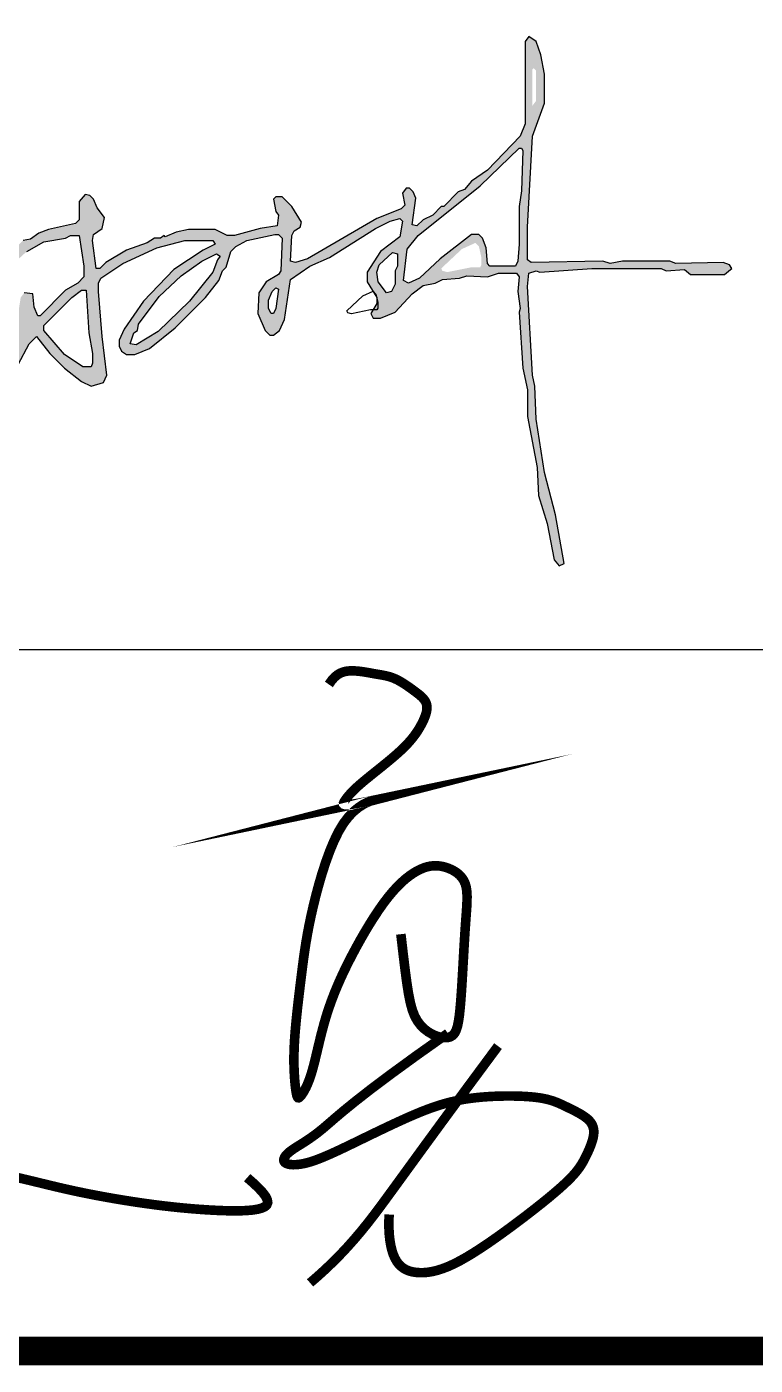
# Model space of a CAD drawing. Extents: x 185245 to 2166646, y -19957 to 815000.
# Drawn here: x 2020154 to 2021167, y 686554 to 688417 of the extents above; entities that cross this region are included whole.
import ezdxf

# ---------------------------------------------------------------- set-up
doc = ezdxf.new("R2010")
doc.units = 0
doc.header["$LTSCALE"] = 1000
doc.header["$MEASUREMENT"] = 0
doc.layers.add('0-签名', color=2, linetype='Continuous')
doc.layers.add('图框', color=4, linetype='Continuous')

msp = doc.modelspace()

# ---------------------------------------------------------------- hatches: boundary and pattern name
at = {"linetype": 'Continuous'}
h = msp.add_hatch(color=4, dxfattribs=at)
h.dxf.hatch_style = 1
h.paths.add_polyline_path([(2019927.428696472, 688205.5436002824), (2019929.118696472, 688207.2336002823), (2019925.738696473, 688225.8236002827), (2019915.598696472, 688235.9636002823), (2019898.698696472, 688244.4136002825), (2019856.448696472, 688251.1736002823), (2019846.308696472, 688256.2436002821), (2019844.618696472, 688254.5536002826), (2019824.338696472, 688259.6236002825), (2019809.128696471, 688257.9336002821), (2019802.368696472, 688251.1736002823), (2019802.368696472, 688241.0336002826), (2019817.578696473, 688244.4136002825), (2019820.958696472, 688241.0336002826), (2019834.478696472, 688237.6536002827), (2019863.208696472, 688237.6536002827), (2019871.658696473, 688232.5836002824), (2019880.108696472, 688232.5836002824), (2019890.248696472, 688227.5136002826), (2019900.388696472, 688227.5136002826), (2019913.908696473, 688217.3736002825), (2019915.598696472, 688195.4036002827), (2019912.218696472, 688193.7136002823), (2019908.838696472, 688180.1936002823), (2019900.388696472, 688166.6736002823), (2019905.458696472, 688161.6036002825), (2019920.668696472, 688180.1936002823), (2019927.428696472, 688193.7136002823)], flags=17)
h.paths.add_polyline_path([(2020125.158696473, 688039.9236002823), (2020126.848696472, 688041.6136002827), (2020115.018696472, 688060.2036002825), (2020098.118696472, 688073.7236002826), (2020091.358696472, 688075.4136002825), (2020086.288696472, 688070.3436002822), (2020086.288696472, 688065.2736002824), (2020101.498696472, 688048.3736002825), (2020093.048696471, 688044.9936002821), (2020081.218696472, 688044.9936002821), (2020055.868696472, 688036.5436002824), (2020045.728696472, 688110.9036002827), (2020038.968696472, 688122.7336002823), (2020033.898696472, 688122.7336002823), (2020030.518696472, 688119.3536002825), (2020030.518696472, 688090.6236002825), (2020035.588696472, 688077.1036002825), (2020035.588696472, 688060.2036002825), (2020038.968696472, 688048.3736002825), (2020038.968696472, 688033.1636002825), (2020030.518696472, 688028.0936002822), (2020020.378696471, 688028.0936002822), (2020010.238696473, 688023.0236002824), (2019929.118696472, 688002.7436002821), (2019913.908696473, 687995.9836002823), (2019888.558696472, 687990.9136002825), (2019815.888696472, 687967.2536002824), (2019822.648696472, 687974.0136002826), (2019822.648696472, 687977.393600282), (2019869.968696472, 688019.643600282), (2019946.018696472, 688100.7636002826), (2020000.098696472, 688161.6036002825), (2020059.248696472, 688237.6536002827), (2020079.528696472, 688271.4536002825), (2020104.878696471, 688327.2236002826), (2020109.948696472, 688361.0236002824), (2020104.878696471, 688381.3036002826), (2020089.668696472, 688398.2036002825), (2020074.458696472, 688406.6536002827), (2020040.658696473, 688415.1036002825), (2020015.308696472, 688416.7936002824), (2019984.888696472, 688408.3436002822), (2019937.568696473, 688381.3036002826), (2019898.698696472, 688349.1936002823), (2019886.868696472, 688342.4336002821), (2019880.108696472, 688335.6736002823), (2019881.798696471, 688330.6036002825), (2019890.248696472, 688332.2936002824), (2019920.668696472, 688350.8836002822), (2019939.258696472, 688367.7836002826), (2019986.578696473, 688394.8236002827), (2020010.238696473, 688403.2736002824), (2020032.208696472, 688403.2736002824), (2020040.658696473, 688399.893600282), (2020044.038696472, 688401.5836002824), (2020047.418696472, 688398.2036002825), (2020074.458696472, 688389.7536002824), (2020081.218696472, 688381.3036002826), (2020091.358696472, 688376.2336002823), (2020094.738696473, 688367.7836002826), (2020093.048696471, 688339.0536002826), (2020077.838696472, 688313.7036002825), (2020077.838696472, 688308.6336002822), (2020057.558696472, 688269.7636002826), (2020059.248696472, 688266.3836002822), (2020044.038696472, 688242.7236002826), (2020042.348696472, 688235.9636002823), (2020032.208696472, 688227.5136002826), (2020030.518696472, 688220.7536002824), (2019969.678696472, 688144.7036002825), (2019885.178696472, 688053.4436002823), (2019866.588696472, 688036.5436002824), (2019861.518696472, 688028.0936002822), (2019802.368696472, 687974.0136002826), (2019804.058696472, 687995.9836002823), (2019800.678696472, 688017.9536002825), (2019793.918696472, 688029.7836002826), (2019777.018696472, 688043.3036002826), (2019746.598696472, 688043.3036002826), (2019714.488696473, 688036.5436002824), (2019685.758696472, 688023.0236002824), (2019672.238696473, 688019.643600282), (2019663.788696472, 688012.8836002822), (2019640.128696471, 688002.7436002821), (2019616.468696472, 687987.5336002826), (2019616.468696472, 687977.393600282), (2019624.918696472, 687972.3236002827), (2019643.508696472, 687987.5336002826), (2019695.898696472, 688012.8836002822), (2019711.108696472, 688016.2636002826), (2019717.868696472, 688021.3336002824), (2019763.498696472, 688029.7836002826), (2019777.018696472, 688024.7136002823), (2019783.778696472, 688017.9536002825), (2019787.158696473, 688009.5036002824), (2019787.158696473, 687980.7736002824), (2019780.398696472, 687957.1136002827), (2019766.878696471, 687941.9036002827), (2019770.258696472, 687925.0036002824), (2019751.668696472, 687899.6536002827), (2019738.148696472, 687891.2036002825), (2019729.698696472, 687891.2036002825), (2019702.658696473, 687901.3436002822), (2019697.588696472, 687901.3436002822), (2019694.208696472, 687894.5836002824), (2019700.968696472, 687887.8236002827), (2019719.558696472, 687881.0636002824), (2019738.148696472, 687879.3736002825), (2019753.358696472, 687886.1336002822), (2019768.568696473, 687899.6536002827), (2019790.538696472, 687933.4536002825), (2019798.988696473, 687941.9036002827), (2019826.028696472, 687955.4236002823), (2019837.858696472, 687957.1136002827), (2019844.618696472, 687962.1836002821), (2019863.208696472, 687965.5636002824), (2019918.978696472, 687984.1536002827), (2019966.298696471, 687994.2936002824), (2019971.368696472, 687997.6736002823), (2019984.888696472, 687999.3636002827), (2020000.098696472, 688006.1236002825), (2020015.308696472, 688007.8136002824), (2020037.278696472, 688014.5736002827), (2020040.658696473, 688012.8836002822), (2020040.658696473, 687867.5436002824), (2020037.278696472, 687848.9536002825), (2020020.378696471, 687837.1236002825), (2020020.378696471, 687826.9836002823), (2020023.758696472, 687820.2236002826), (2020037.278696472, 687810.0836002824), (2020047.418696472, 687818.5336002826), (2020054.178696472, 687840.5036002824), (2020057.558696472, 687884.4436002823), (2020057.558696472, 688014.5736002827), (2020062.628696471, 688021.3336002824), (2020096.428696472, 688029.7836002826), (2020116.708696472, 688031.4736002826)])
h.paths.add_polyline_path([(2020245.148696472, 687962.1836002821), (2020245.148696472, 687948.6636002825), (2020243.458696472, 687943.5936002822), (2020231.628696471, 687943.5936002822), (2020206.278696472, 687960.4936002821), (2020177.548696471, 687994.2936002824), (2020177.548696471, 688001.0536002826), (2020216.418696472, 688039.9236002823), (2020229.938696472, 688050.0636002824), (2020236.698696472, 688050.0636002824), (2020240.078696473, 687990.9136002825)], flags=16)
h.paths.add_polyline_path([(2020422.598696472, 688097.3836002822), (2020419.218696472, 688092.3136002824), (2020412.458696472, 688075.4136002825), (2020380.348696472, 688034.8536002825), (2020336.408696473, 687992.6036002825), (2020305.988696473, 687974.0136002826), (2020297.538696472, 687975.7036002825), (2020302.608696472, 687990.9136002825), (2020307.678696472, 687994.2936002824), (2020309.368696472, 688002.7436002821), (2020338.098696472, 688041.6136002827), (2020368.518696472, 688070.3436002822), (2020397.248696472, 688090.6236002825), (2020417.528696472, 688100.7636002826)], flags=16)
h.paths.add_polyline_path([(2020503.718696472, 688051.7536002824), (2020500.338696472, 688024.7136002823), (2020496.958696472, 688017.9536002825), (2020493.578696473, 688017.9536002825), (2020490.198696472, 688024.7136002823), (2020490.198696472, 688036.5436002824), (2020495.268696472, 688048.3736002825), (2020500.338696472, 688053.4436002823)], flags=16)
h.paths.add_polyline_path([(2020669.338696472, 688100.7636002826), (2020669.338696472, 688083.8636002827), (2020665.958696472, 688077.1036002825), (2020665.958696472, 688058.5136002826), (2020660.888696472, 688048.3736002825), (2020654.128696471, 688046.6836002821), (2020642.298696471, 688061.893600282), (2020640.608696472, 688075.4136002825), (2020643.988696473, 688085.5536002826), (2020662.578696473, 688102.4536002825)], flags=16)
h.paths.add_polyline_path([(2020785.948696472, 688095.6936002823), (2020785.948696472, 688085.5536002826), (2020784.258696472, 688082.1736002823), (2020772.428696472, 688082.1736002823), (2020738.628696471, 688075.4136002825), (2020731.868696472, 688077.1036002825), (2020730.178696472, 688080.4836002823), (2020758.908696473, 688107.5236002824), (2020777.498696472, 688115.9736002826), (2020782.568696473, 688110.9036002827)], flags=16)
h.paths.add_polyline_path([(2020843.408696473, 688244.4136002825), (2020841.718696472, 688188.643600282), (2020838.338696472, 688166.6736002823), (2020838.338696472, 688114.2836002826), (2020836.648696472, 688090.6236002825), (2020833.268696472, 688083.8636002827), (2020797.778696472, 688083.8636002827), (2020794.398696472, 688087.2436002821), (2020792.708696472, 688109.2136002823), (2020787.638696472, 688122.7336002823), (2020782.568696473, 688127.8036002826), (2020772.428696472, 688127.8036002826), (2020728.488696473, 688094.0036002824), (2020699.758696472, 688066.9636002823), (2020684.548696471, 688060.2036002825), (2020677.788696472, 688063.5836002824), (2020682.858696472, 688107.5236002824), (2020698.068696473, 688126.1136002827), (2020784.258696472, 688195.4036002827), (2020838.338696472, 688247.7936002824), (2020841.718696472, 688247.7936002824)], flags=16)
h.paths.add_polyline_path([(2020861.998696472, 688355.9536002825), (2020861.998696472, 688333.9836002823), (2020861.998696472, 688313.7036002825), (2020856.928696472, 688306.9436002823), (2020856.928696472, 688357.643600282), (2020858.618696472, 688359.3336002824)], flags=16)
h.paths.add_polyline_path([(2021132.398696472, 688078.7936002824), (2021134.088696472, 688080.4836002823), (2021130.708696472, 688085.5536002826), (2021122.258696472, 688088.9336002821), (2021056.348696472, 688087.2436002821), (2021047.898696472, 688090.6236002825), (2020981.988696473, 688090.6236002825), (2020965.088696472, 688087.2436002821), (2020954.948696472, 688090.6236002825), (2020855.238696473, 688088.9336002821), (2020850.168696472, 688092.3136002824), (2020850.168696472, 688137.9436002823), (2020856.928696472, 688264.6936002823), (2020873.828696473, 688310.3236002827), (2020873.828696473, 688350.8836002822), (2020868.758696472, 688377.9236002823), (2020861.998696472, 688396.5136002826), (2020851.858696472, 688403.2736002824), (2020846.788696472, 688396.5136002826), (2020846.788696472, 688281.5936002822), (2020840.028696472, 688264.6936002823), (2020794.398696472, 688217.3736002825), (2020772.428696472, 688202.1636002825), (2020762.288696472, 688190.3336002824), (2020753.838696472, 688186.9536002825), (2020733.558696472, 688166.6736002823), (2020730.178696472, 688166.6736002823), (2020718.348696472, 688154.8436002822), (2020704.828696473, 688148.0836002824), (2020696.378696471, 688139.6336002822), (2020689.618696472, 688141.3236002827), (2020694.688696472, 688178.5036002824), (2020691.308696472, 688186.9536002825), (2020686.238696473, 688192.0236002824), (2020681.168696472, 688192.0236002824), (2020676.098696472, 688185.2636002826), (2020679.478696472, 688168.3636002827), (2020674.408696473, 688163.2936002824), (2020640.608696472, 688149.7736002824), (2020544.278696472, 688094.0036002824), (2020527.378696471, 688088.9336002821), (2020520.618696472, 688090.6236002825), (2020522.308696472, 688126.1136002827), (2020525.688696472, 688132.8736002825), (2020534.138696472, 688137.9436002823), (2020535.828696473, 688144.7036002825), (2020522.308696472, 688166.6736002823), (2020508.788696472, 688180.1936002823), (2020500.338696472, 688180.1936002823), (2020496.958696472, 688176.8136002824), (2020500.338696472, 688159.9136002825), (2020503.718696472, 688154.8436002822), (2020502.028696472, 688139.6336002822), (2020478.368696472, 688136.2536002824), (2020442.878696471, 688126.1136002827), (2020432.738696473, 688126.1136002827), (2020415.838696472, 688134.5636002824), (2020378.658696473, 688134.5636002824), (2020361.758696472, 688131.1836002821), (2020346.548696471, 688124.4236002823), (2020344.858696472, 688126.1136002827), (2020339.788696472, 688122.7336002823), (2020331.338696472, 688122.7336002823), (2020321.198696472, 688115.9736002826), (2020292.468696472, 688105.8336002824), (2020263.738696473, 688088.9336002821), (2020255.288696472, 688080.4836002823), (2020250.218696472, 688080.4836002823), (2020245.148696472, 688119.3536002825), (2020246.838696472, 688127.8036002826), (2020258.668696472, 688136.2536002824), (2020262.048696471, 688151.4636002823), (2020251.908696473, 688164.9836002823), (2020246.838696472, 688176.8136002824), (2020241.768696472, 688181.8836002822), (2020235.008696472, 688183.5736002827), (2020226.558696472, 688173.4336002821), (2020226.558696472, 688148.0836002824), (2020221.488696473, 688143.0136002826), (2020184.308696472, 688134.5636002824), (2020170.788696472, 688129.4936002821), (2020158.958696472, 688121.0436002824), (2020148.818696473, 688119.3536002825), (2020138.678696472, 688109.2136002823), (2020130.228696472, 688105.8336002824), (2020120.088696472, 688090.6236002825), (2020125.158696473, 688083.8636002827), (2020133.608696472, 688085.5536002826), (2020153.888696472, 688104.143600282), (2020177.548696471, 688117.6636002825), (2020207.968696472, 688122.7336002823), (2020214.728696472, 688126.1136002827), (2020226.558696472, 688126.1136002827), (2020233.318696473, 688083.8636002827), (2020233.318696473, 688068.6536002827), (2020224.868696472, 688060.2036002825), (2020207.968696472, 688050.0636002824), (2020172.478696472, 688014.5736002827), (2020169.098696472, 688014.5736002827), (2020164.028696472, 688026.4036002827), (2020162.338696472, 688044.9936002821), (2020150.508696472, 688046.6836002821), (2020145.438696472, 688039.9236002823), (2020136.988696473, 687985.8436002822), (2020133.608696472, 687980.7736002824), (2020133.608696472, 687970.6336002822), (2020126.848696472, 687957.1136002827), (2020126.848696472, 687945.2836002826), (2020130.228696472, 687941.9036002827), (2020136.988696473, 687941.9036002827), (2020142.058696472, 687946.9736002826), (2020157.268696472, 687975.7036002825), (2020167.408696473, 687985.8436002822), (2020185.998696472, 687962.1836002821), (2020206.278696472, 687941.9036002827), (2020229.938696472, 687923.3136002824), (2020243.458696472, 687916.5536002826), (2020260.358696472, 687921.6236002825), (2020265.428696472, 687931.7636002826), (2020258.668696472, 687985.8436002822), (2020253.598696472, 688048.3736002825), (2020253.598696472, 688060.2036002825), (2020256.978696472, 688066.9636002823), (2020287.398696472, 688087.2436002821), (2020334.718696472, 688109.2136002823), (2020373.588696472, 688119.3536002825), (2020412.458696472, 688119.3536002825), (2020415.838696472, 688114.2836002826), (2020398.938696472, 688105.8336002824), (2020358.378696471, 688078.7936002824), (2020316.128696471, 688034.8536002825), (2020289.088696472, 687995.9836002823), (2020282.328696473, 687980.7736002824), (2020282.328696473, 687972.3236002827), (2020285.708696472, 687965.5636002824), (2020292.468696472, 687960.4936002821), (2020304.298696471, 687960.4936002821), (2020324.578696473, 687968.9436002823), (2020360.068696473, 687997.6736002823), (2020402.318696473, 688039.9236002823), (2020420.908696473, 688063.5836002824), (2020425.978696472, 688077.1036002825), (2020431.048696471, 688082.1736002823), (2020437.808696472, 688104.143600282), (2020444.568696473, 688110.9036002827), (2020459.778696472, 688119.3536002825), (2020498.648696472, 688127.8036002826), (2020503.718696472, 688127.8036002826), (2020508.788696472, 688122.7336002823), (2020507.098696472, 688077.1036002825), (2020503.718696472, 688072.0336002826), (2020486.818696473, 688061.893600282), (2020476.678696472, 688046.6836002821), (2020474.988696473, 688017.9536002825), (2020485.128696471, 687994.2936002824), (2020491.888696472, 687987.5336002826), (2020496.958696472, 687987.5336002826), (2020505.408696473, 687994.2936002824), (2020512.168696472, 688009.5036002824), (2020520.618696472, 688065.2736002824), (2020547.658696473, 688083.8636002827), (2020574.698696472, 688095.6936002823), (2020638.918696472, 688136.2536002824), (2020659.198696472, 688146.393600282), (2020672.718696472, 688149.7736002824), (2020676.098696472, 688146.393600282), (2020672.718696472, 688124.4236002823), (2020645.678696472, 688104.143600282), (2020627.088696472, 688075.4136002825), (2020627.088696472, 688061.893600282), (2020640.608696472, 688039.9236002823), (2020640.608696472, 688031.4736002826), (2020632.158696473, 688017.9536002825), (2020635.538696472, 688011.1936002823), (2020645.678696472, 688011.1936002823), (2020665.958696472, 688019.643600282), (2020689.618696472, 688044.9936002821), (2020704.828696473, 688056.8236002827), (2020721.728696472, 688060.2036002825), (2020731.868696472, 688065.2736002824), (2020755.528696472, 688066.9636002823), (2020765.668696472, 688070.3436002822), (2020794.398696472, 688068.6536002827), (2020809.608696472, 688073.7236002826), (2020834.958696472, 688073.7236002826), (2020838.338696472, 688068.6536002827), (2020836.648696472, 688048.3736002825), (2020840.028696472, 688024.7136002823), (2020838.338696472, 688019.643600282), (2020843.408696473, 687941.9036002827), (2020850.168696472, 687911.4836002823), (2020850.168696472, 687874.3036002826), (2020863.688696472, 687803.3236002827), (2020865.378696471, 687764.4536002825), (2020877.208696472, 687725.5836002824), (2020887.348696472, 687674.8836002822), (2020894.108696472, 687666.4336002821), (2020900.868696472, 687669.8136002824), (2020889.038696472, 687737.4136002825), (2020873.828696473, 687796.5636002824), (2020861.998696472, 687870.9236002823), (2020860.308696472, 687916.5536002826), (2020856.928696472, 687931.7636002826), (2020850.168696472, 688055.1336002822), (2020851.858696472, 688073.7236002826), (2020861.998696472, 688077.1036002825), (2020867.068696473, 688075.4136002825), (2020939.738696473, 688080.4836002823), (2021036.068696473, 688080.4836002823), (2021042.828696473, 688077.1036002825), (2021068.178696472, 688078.7936002824), (2021076.628696471, 688072.0336002826), (2021123.948696472, 688072.0336002826)])

# ---------------------------------------------------------------- linework, layer by layer
at = {"color": 4, "linetype": 'Continuous', "elevation": 1.991429599002004e-08}
for points in [[(2021132.398696472, 688078.7936002824), (2021134.088696472, 688080.4836002823), (2021130.708696472, 688085.5536002826), (2021122.258696472, 688088.9336002821), (2021056.348696472, 688087.2436002821), (2021047.898696472, 688090.6236002825), (2020981.988696473, 688090.6236002825), (2020965.088696472, 688087.2436002821), (2020954.948696472, 688090.6236002825), (2020855.238696473, 688088.9336002821), (2020850.168696472, 688092.3136002824), (2020850.168696472, 688137.9436002823), (2020856.928696472, 688264.6936002823), (2020873.828696473, 688310.3236002827), (2020873.828696473, 688350.8836002822), (2020868.758696472, 688377.9236002823), (2020861.998696472, 688396.5136002826), (2020851.858696472, 688403.2736002824), (2020846.788696472, 688396.5136002826), (2020846.788696472, 688281.5936002822), (2020840.028696472, 688264.6936002823), (2020794.398696472, 688217.3736002825), (2020772.428696472, 688202.1636002825), (2020762.288696472, 688190.3336002824), (2020753.838696472, 688186.9536002825), (2020733.558696472, 688166.6736002823), (2020730.178696472, 688166.6736002823), (2020718.348696472, 688154.8436002822), (2020704.828696473, 688148.0836002824), (2020696.378696471, 688139.6336002822), (2020689.618696472, 688141.3236002827), (2020694.688696472, 688178.5036002824), (2020691.308696472, 688186.9536002825), (2020686.238696473, 688192.0236002824), (2020681.168696472, 688192.0236002824), (2020676.098696472, 688185.2636002826), (2020679.478696472, 688168.3636002827), (2020674.408696473, 688163.2936002824), (2020640.608696472, 688149.7736002824), (2020544.278696472, 688094.0036002824), (2020527.378696471, 688088.9336002821), (2020520.618696472, 688090.6236002825), (2020522.308696472, 688126.1136002827), (2020525.688696472, 688132.8736002825), (2020534.138696472, 688137.9436002823), (2020535.828696473, 688144.7036002825), (2020522.308696472, 688166.6736002823), (2020508.788696472, 688180.1936002823), (2020500.338696472, 688180.1936002823), (2020496.958696472, 688176.8136002824), (2020500.338696472, 688159.9136002825), (2020503.718696472, 688154.8436002822), (2020502.028696472, 688139.6336002822), (2020478.368696472, 688136.2536002824), (2020442.878696471, 688126.1136002827), (2020432.738696473, 688126.1136002827), (2020415.838696472, 688134.5636002824), (2020378.658696473, 688134.5636002824), (2020361.758696472, 688131.1836002821), (2020346.548696471, 688124.4236002823), (2020344.858696472, 688126.1136002827), (2020339.788696472, 688122.7336002823), (2020331.338696472, 688122.7336002823), (2020321.198696472, 688115.9736002826), (2020292.468696472, 688105.8336002824), (2020263.738696473, 688088.9336002821), (2020255.288696472, 688080.4836002823), (2020250.218696472, 688080.4836002823), (2020245.148696472, 688119.3536002825), (2020246.838696472, 688127.8036002826), (2020258.668696472, 688136.2536002824), (2020262.048696471, 688151.4636002823), (2020251.908696473, 688164.9836002823), (2020246.838696472, 688176.8136002824), (2020241.768696472, 688181.8836002822), (2020235.008696472, 688183.5736002827), (2020226.558696472, 688173.4336002821), (2020226.558696472, 688148.0836002824), (2020221.488696473, 688143.0136002826), (2020184.308696472, 688134.5636002824), (2020170.788696472, 688129.4936002821), (2020158.958696472, 688121.0436002824), (2020148.818696473, 688119.3536002825)], [(2020843.408696473, 688244.4136002825), (2020841.718696472, 688188.643600282), (2020838.338696472, 688166.6736002823), (2020838.338696472, 688114.2836002826), (2020836.648696472, 688090.6236002825), (2020833.268696472, 688083.8636002827), (2020797.778696472, 688083.8636002827), (2020794.398696472, 688087.2436002821), (2020792.708696472, 688109.2136002823), (2020787.638696472, 688122.7336002823), (2020782.568696473, 688127.8036002826), (2020772.428696472, 688127.8036002826), (2020728.488696473, 688094.0036002824), (2020699.758696472, 688066.9636002823), (2020684.548696471, 688060.2036002825), (2020677.788696472, 688063.5836002824), (2020682.858696472, 688107.5236002824), (2020698.068696473, 688126.1136002827), (2020784.258696472, 688195.4036002827), (2020838.338696472, 688247.7936002824), (2020841.718696472, 688247.7936002824), (2020843.408696473, 688244.4136002825)], [(2020142.058696472, 687946.9736002826), (2020157.268696472, 687975.7036002825), (2020167.408696473, 687985.8436002822), (2020185.998696472, 687962.1836002821), (2020206.278696472, 687941.9036002827), (2020229.938696472, 687923.3136002824), (2020243.458696472, 687916.5536002826), (2020260.358696472, 687921.6236002825), (2020265.428696472, 687931.7636002826), (2020258.668696472, 687985.8436002822), (2020253.598696472, 688048.3736002825), (2020253.598696472, 688060.2036002825), (2020256.978696472, 688066.9636002823), (2020287.398696472, 688087.2436002821), (2020334.718696472, 688109.2136002823), (2020373.588696472, 688119.3536002825), (2020412.458696472, 688119.3536002825), (2020415.838696472, 688114.2836002826), (2020398.938696472, 688105.8336002824), (2020358.378696471, 688078.7936002824), (2020316.128696471, 688034.8536002825), (2020289.088696472, 687995.9836002823), (2020282.328696473, 687980.7736002824), (2020282.328696473, 687972.3236002827), (2020285.708696472, 687965.5636002824), (2020292.468696472, 687960.4936002821), (2020304.298696471, 687960.4936002821), (2020324.578696473, 687968.9436002823), (2020360.068696473, 687997.6736002823), (2020402.318696473, 688039.9236002823), (2020420.908696473, 688063.5836002824), (2020425.978696472, 688077.1036002825), (2020431.048696471, 688082.1736002823), (2020437.808696472, 688104.143600282), (2020444.568696473, 688110.9036002827), (2020459.778696472, 688119.3536002825), (2020498.648696472, 688127.8036002826), (2020503.718696472, 688127.8036002826), (2020508.788696472, 688122.7336002823), (2020507.098696472, 688077.1036002825), (2020503.718696472, 688072.0336002826), (2020486.818696473, 688061.893600282), (2020476.678696472, 688046.6836002821), (2020474.988696473, 688017.9536002825), (2020485.128696471, 687994.2936002824), (2020491.888696472, 687987.5336002826), (2020496.958696472, 687987.5336002826), (2020505.408696473, 687994.2936002824), (2020512.168696472, 688009.5036002824), (2020520.618696472, 688065.2736002824), (2020547.658696473, 688083.8636002827), (2020574.698696472, 688095.6936002823), (2020638.918696472, 688136.2536002824), (2020659.198696472, 688146.393600282), (2020672.718696472, 688149.7736002824), (2020676.098696472, 688146.393600282), (2020672.718696472, 688124.4236002823), (2020645.678696472, 688104.143600282), (2020627.088696472, 688075.4136002825), (2020627.088696472, 688061.893600282), (2020640.608696472, 688039.9236002823), (2020640.608696472, 688031.4736002826), (2020632.158696473, 688017.9536002825), (2020635.538696472, 688011.1936002823), (2020645.678696472, 688011.1936002823), (2020665.958696472, 688019.643600282), (2020689.618696472, 688044.9936002821), (2020704.828696473, 688056.8236002827), (2020721.728696472, 688060.2036002825), (2020731.868696472, 688065.2736002824), (2020755.528696472, 688066.9636002823), (2020765.668696472, 688070.3436002822), (2020794.398696472, 688068.6536002827), (2020809.608696472, 688073.7236002826), (2020834.958696472, 688073.7236002826), (2020838.338696472, 688068.6536002827), (2020836.648696472, 688048.3736002825), (2020840.028696472, 688024.7136002823), (2020838.338696472, 688019.643600282), (2020843.408696473, 687941.9036002827), (2020850.168696472, 687911.4836002823), (2020850.168696472, 687874.3036002826), (2020863.688696472, 687803.3236002827), (2020865.378696471, 687764.4536002825), (2020877.208696472, 687725.5836002824), (2020887.348696472, 687674.8836002822), (2020894.108696472, 687666.4336002821), (2020900.868696472, 687669.8136002824), (2020889.038696472, 687737.4136002825), (2020873.828696473, 687796.5636002824), (2020861.998696472, 687870.9236002823), (2020860.308696472, 687916.5536002826), (2020856.928696472, 687931.7636002826), (2020850.168696472, 688055.1336002822), (2020851.858696472, 688073.7236002826), (2020861.998696472, 688077.1036002825), (2020867.068696473, 688075.4136002825), (2020939.738696473, 688080.4836002823), (2021036.068696473, 688080.4836002823), (2021042.828696473, 688077.1036002825), (2021068.178696472, 688078.7936002824), (2021076.628696471, 688072.0336002826), (2021123.948696472, 688072.0336002826), (2021132.398696472, 688078.7936002824)], [(2020153.888696472, 688104.143600282), (2020177.548696471, 688117.6636002825), (2020207.968696472, 688122.7336002823), (2020214.728696472, 688126.1136002827), (2020226.558696472, 688126.1136002827), (2020233.318696473, 688083.8636002827), (2020233.318696473, 688068.6536002827), (2020224.868696472, 688060.2036002825), (2020207.968696472, 688050.0636002824), (2020172.478696472, 688014.5736002827), (2020169.098696472, 688014.5736002827), (2020164.028696472, 688026.4036002827), (2020162.338696472, 688044.9936002821), (2020150.508696472, 688046.6836002821)], [(2020422.598696472, 688097.3836002822), (2020419.218696472, 688092.3136002824), (2020412.458696472, 688075.4136002825), (2020380.348696472, 688034.8536002825), (2020336.408696473, 687992.6036002825), (2020305.988696473, 687974.0136002826), (2020297.538696472, 687975.7036002825), (2020302.608696472, 687990.9136002825), (2020307.678696472, 687994.2936002824), (2020309.368696472, 688002.7436002821), (2020338.098696472, 688041.6136002827), (2020368.518696472, 688070.3436002822), (2020397.248696472, 688090.6236002825), (2020417.528696472, 688100.7636002826), (2020422.598696472, 688097.3836002822)], [(2020669.338696472, 688100.7636002826), (2020669.338696472, 688083.8636002827), (2020665.958696472, 688077.1036002825), (2020665.958696472, 688058.5136002826), (2020660.888696472, 688048.3736002825), (2020654.128696471, 688046.6836002821), (2020642.298696471, 688061.893600282), (2020640.608696472, 688075.4136002825), (2020643.988696473, 688085.5536002826), (2020662.578696473, 688102.4536002825), (2020669.338696472, 688100.7636002826)], [(2020245.148696472, 687962.1836002821), (2020245.148696472, 687948.6636002825), (2020243.458696472, 687943.5936002822), (2020231.628696471, 687943.5936002822), (2020206.278696472, 687960.4936002821), (2020177.548696471, 687994.2936002824), (2020177.548696471, 688001.0536002826), (2020216.418696472, 688039.9236002823), (2020229.938696472, 688050.0636002824), (2020236.698696472, 688050.0636002824), (2020240.078696473, 687990.9136002825), (2020245.148696472, 687962.1836002821)], [(2020503.718696472, 688051.7536002824), (2020500.338696472, 688024.7136002823), (2020496.958696472, 688017.9536002825), (2020493.578696473, 688017.9536002825), (2020490.198696472, 688024.7136002823), (2020490.198696472, 688036.5436002824), (2020495.268696472, 688048.3736002825), (2020500.338696472, 688053.4436002823), (2020503.718696472, 688051.7536002824)], [(2020641.982850458, 688033.0551352615), (2020641.982850458, 688025.2551352612), (2020640.682850459, 688022.6551352616), (2020631.582850458, 688022.6551352616), (2020605.582850458, 688017.4551352614), (2020600.382850459, 688018.7551352612), (2020599.082850458, 688021.3551352613), (2020621.182850459, 688042.1551352616), (2020635.482850458, 688048.6551352616), (2020639.382850459, 688044.7551352612), (2020641.982850458, 688033.0551352615)]]:
    msp.add_lwpolyline(points, dxfattribs=at)
at = {"layer": '0-签名', "color": 4, "const_width": 13.33333200047491}
for points in [[(2020573.940998543, 687501.5648744246), (2020577.809725467, 687507.1726927999), (2020581.754559467, 687511.5736268186), (2020585.764627703, 687514.9080122204), (2020589.829057336, 687517.3161847449), (2020593.936975529, 687518.938480132), (2020598.077509442, 687519.9152341213), (2020602.239786238, 687520.386782452), (2020606.412933078, 687520.4934608643), (2020610.585171256, 687520.3584025593), (2020614.741098605, 687520.0359305844), (2020618.864407089, 687519.5631654493), (2020622.938788673, 687518.9772276634), (2020626.947935321, 687518.3152377356), (2020630.875539001, 687517.6143161757), (2020634.705291674, 687516.9115834928), (2020638.420885308, 687516.2441601963), (2020642.012957947, 687515.635435211), (2020645.499931953, 687515.0538711236), (2020648.907175769, 687514.4541989365), (2020652.260057839, 687513.7911496516), (2020655.583946603, 687513.0194542711), (2020658.904210506, 687512.0938437975), (2020662.24621799, 687510.969049233), (2020665.635337498, 687509.5998015795), (2020669.088179369, 687507.956223307), (2020672.586321531, 687506.0700027558), (2020676.102583809, 687503.9882197333), (2020679.60978603, 687501.7579540478), (2020683.080748018, 687499.4262855065), (2020686.488289597, 687497.0402939178), (2020689.805230594, 687494.647059089), (2020693.004390833, 687492.2936608279), (2020696.056173915, 687490.0132964312), (2020698.921318538, 687487.7836331492), (2020701.558147177, 687485.5684557213), (2020703.924982306, 687483.3315488861), (2020705.9801464, 687481.0366973835), (2020707.681961933, 687478.6476859525), (2020708.988751378, 687476.128299332), (2020709.858837211, 687473.4423222612), (2020710.26322636, 687470.5619896653), (2020710.22366357, 687467.4933372124), (2020709.77457804, 687464.2508507564), (2020708.950398972, 687460.8490161512), (2020707.785555562, 687457.302319251), (2020706.314477013, 687453.6252459094), (2020704.571592524, 687449.8322819807), (2020702.591331293, 687445.9379133189), (2020700.391155611, 687441.9499093604), (2020697.920660126, 687437.8491738737), (2020695.112472575, 687433.60989421), (2020691.899220698, 687429.2062577207), (2020688.213532231, 687424.6124517568), (2020683.988034915, 687419.8026636697), (2020679.155356485, 687414.7510808101), (2020673.648124681, 687409.4318905296), (2020667.443525512, 687403.8403350965), (2020660.696978068, 687398.0558764476), (2020653.608459714, 687392.1790314377), (2020646.377947811, 687386.310316921), (2020639.205419722, 687380.5502497512), (2020632.290852811, 687374.9993467832), (2020625.834224438, 687369.7581248712), (2020620.035511966, 687364.9271008691), (2020615.047114586, 687360.5833222489), (2020610.83111879, 687356.7099589512), (2020607.302032899, 687353.2667115349), (2020604.374365233, 687350.2132805579), (2020601.962624113, 687347.5093665789), (2020599.981317858, 687345.1146701558), (2020598.344954789, 687342.988891847), (2020596.968043226, 687341.0917322112), (2020595.798668391, 687339.3929281463), (2020594.919223106, 687337.9023619092), (2020594.445677097, 687336.6399520971), (2020594.494000086, 687335.6256173069), (2020595.180161798, 687334.879276135), (2020596.620131958, 687334.4208471789), (2020598.929880289, 687334.2702490352), (2020602.225376516, 687334.4474003008), (2020606.537424744, 687334.9526028815), (2020611.5561666, 687335.70769192), (2020616.886578095, 687336.6148858676), (2020622.133635237, 687337.576403176), (2020626.902314035, 687338.4944622964), (2020630.797590499, 687339.2712816808), (2020633.424440637, 687339.8090797802), (2020634.387840459, 687340.0100750464), (2020633.408577209, 687339.7575319933), (2020630.670683073, 687338.8588993859), (2020626.474001474, 687337.1026720512), (2020621.118375834, 687334.2773448168), (2020614.903649573, 687330.1714125101), (2020608.129666114, 687324.573369958), (2020601.096268878, 687317.2717119884), (2020594.103301288, 687308.0549334283), (2020587.404514962, 687296.8133601996), (2020581.069294305, 687283.8446426031), (2020575.120931917, 687269.5482620336), (2020569.582720402, 687254.3236998867), (2020564.477952359, 687238.5704375575), (2020559.829920391, 687222.687956441), (2020555.661917098, 687207.0757379325), (2020551.997235083, 687192.1332634273), (2020548.844796992, 687178.1740555624), (2020546.156045655, 687165.1678019448), (2020543.868053948, 687152.9982314222), (2020541.917894743, 687141.5490728433), (2020540.242640919, 687130.7040550569), (2020538.779365348, 687120.3469069111), (2020537.465140907, 687110.3613572544), (2020536.23704047, 687100.6311349357), (2020535.044074222, 687091.0627272353), (2020533.883001587, 687081.6536551658), (2020532.762519299, 687072.4241981711), (2020531.691324091, 687063.394635696), (2020530.678112697, 687054.5852471846), (2020529.73158185, 687046.0163120816), (2020528.860428286, 687037.7081098314), (2020528.073348736, 687029.6809198782), (2020527.378073515, 687021.947296201), (2020526.778467255, 687014.488890918), (2020526.277428169, 687007.2796306806), (2020525.877854468, 687000.293442141), (2020525.582644367, 686993.5042519518), (2020525.394696077, 686986.8859867644), (2020525.316907811, 686980.4125732318), (2020525.352177781, 686974.0579380058), (2020525.500505521, 686967.8133899178), (2020525.750295853, 686961.7397665195), (2020526.087054919, 686955.9152875408), (2020526.496288862, 686950.4181727129), (2020526.963503824, 686945.3266417661), (2020527.474205947, 686940.718914431), (2020528.013901376, 686936.6732104383), (2020528.568096251, 686933.2677495189), (2020529.129060842, 686930.5628864239), (2020529.716121923, 686928.5475159897), (2020530.355370392, 686927.1926680731), (2020531.07289715, 686926.4693725307), (2020531.894793096, 686926.3486592195), (2020532.84714913, 686926.8015579968), (2020533.956056152, 686927.7990987189), (2020535.247605062, 686929.312311243), (2020536.738706407, 686931.3257448992), (2020538.409549331, 686933.8780269101), (2020540.231142627, 686937.0213039713), (2020542.174495083, 686940.8077227785), (2020544.210615494, 686945.2894300276), (2020546.31051265, 686950.5185724143), (2020548.445195344, 686956.5472966342), (2020550.585672367, 686963.427749383), (2020552.71454897, 686971.1826241012), (2020554.860816246, 686979.7168012084), (2020557.065061747, 686988.9057078685), (2020559.367873023, 686998.6247712455), (2020561.809837628, 687008.7494185038), (2020564.431543112, 687019.1550768076), (2020567.273577029, 687029.7171733205), (2020570.37652693, 687040.3111352071), (2020573.774215775, 687050.8384630312), (2020577.473408155, 687061.3049509574), (2020581.474104072, 687071.7424665496), (2020585.776303524, 687082.1828773723), (2020590.380006512, 687092.6580509895), (2020595.285213036, 687103.1998549658), (2020600.491923096, 687113.8401568653), (2020606.000136691, 687124.610824252), (2020611.800673471, 687135.5166857445), (2020617.847631678, 687146.4544141751), (2020624.085929206, 687157.2936434308), (2020630.460483946, 687167.904007398), (2020636.916213789, 687178.1551399634), (2020643.398036628, 687187.9166750135), (2020649.850870355, 687197.0582464349), (2020656.219632861, 687205.4494881143), (2020662.456972702, 687212.9885213345), (2020668.546461084, 687219.6874169621), (2020674.479399876, 687225.5867332602), (2020680.247090946, 687230.7270284917), (2020685.840836164, 687235.1488609195), (2020691.251937398, 687238.8927888065), (2020696.471696517, 687241.9993704157), (2020701.49141539, 687244.5091640099), (2020706.308677561, 687246.4607965511), (2020710.946193261, 687247.8851697964), (2020715.432954399, 687248.8112542019), (2020719.79795288, 687249.2680202238), (2020724.070180613, 687249.2844383176), (2020728.278629505, 687248.88947894), (2020732.452291462, 687248.1121125468), (2020736.620158392, 687246.9813095939), (2020740.792377996, 687245.5168665184), (2020744.903721164, 687243.7018836783), (2020748.870114578, 687241.5102874134), (2020752.607484923, 687238.9160040624), (2020756.031758882, 687235.8929599645), (2020759.058863139, 687232.4150814593), (2020761.604724377, 687228.4562948854), (2020763.585269281, 687223.9905265823), (2020764.944448855, 687218.9786663717), (2020765.738311396, 687213.3294580055), (2020766.050929521, 687206.9386087181), (2020765.966375847, 687199.7018257442), (2020765.568722994, 687191.5148163182), (2020764.942043576, 687182.2732876742), (2020764.170410214, 687171.872947047), (2020763.337895523, 687160.2095016711), (2020762.512627412, 687147.2607412182), (2020761.698954945, 687133.3327851088), (2020760.885282479, 687118.8138352011), (2020760.060014368, 687104.0920933527), (2020759.211554967, 687089.5557614213), (2020758.328308632, 687075.5930412656), (2020757.398679716, 687062.5921347428), (2020756.411072577, 687050.9412437109), (2020755.341811839, 687040.9450390891), (2020754.118903218, 687032.574068039), (2020752.658272697, 687025.7153467832), (2020750.875846262, 687020.2558915452), (2020748.687549897, 687016.0827185474), (2020746.009309588, 687013.0828440129), (2020742.75705132, 687011.1432841639), (2020738.846701077, 687010.1510552242), (2020734.239604031, 687010.0134524691), (2020729.078782104, 687010.718887388), (2020723.552676401, 687012.2760505229), (2020717.849728031, 687014.693632416), (2020712.1583781, 687017.9803236092), (2020706.667067717, 687022.1448146454), (2020701.564237988, 687027.1957960662), (2020697.03833002, 687033.1419584139), (2020693.218835969, 687040.0702121702), (2020689.999452173, 687048.3803475734), (2020687.214926022, 687058.5503748013), (2020684.700004902, 687071.0583040318), (2020682.289436202, 687086.3821454428), (2020679.81796731, 687104.9999092119), (2020677.120345612, 687127.389605517), (2020674.031318497, 687154.0292445361)], [(2020739.341567837, 687016.0842259908), (2020695.593731955, 686985.0712665014), (2020660.432929109, 686959.4627210544), (2020632.705330797, 686938.6139995055), (2020611.257108519, 686921.8805117116), (2020594.934433773, 686908.6176675288), (2020582.583478059, 686898.1808768134), (2020573.050412875, 686889.9255494219), (2020565.18140972, 686883.2070952104), (2020558.014461635, 686877.4702493993), (2020551.354847816, 686872.5170486665), (2020545.199669004, 686868.2388550532), (2020539.546025939, 686864.5270306009), (2020534.39101936, 686861.2729373516), (2020529.731750005, 686858.3679373467), (2020525.565318616, 686855.7033926279), (2020521.888825931, 686853.1706652367), (2020518.705170919, 686850.6840517942), (2020516.040445471, 686848.2495872381), (2020513.926539704, 686845.8962410856), (2020512.395343741, 686843.652982854), (2020511.478747699, 686841.5487820602), (2020511.208641699, 686839.6126082216), (2020511.616915858, 686837.8734308556), (2020512.735460299, 686836.3602194791), (2020514.585051948, 686835.1029095205), (2020517.142014965, 686834.135300054), (2020520.371560322, 686833.4921560648), (2020524.238898986, 686833.2082425389), (2020528.709241926, 686833.3183244611), (2020533.747800113, 686833.8571668172), (2020539.319784515, 686834.8595345928), (2020545.390406101, 686836.3601927727), (2020551.930190979, 686838.381835215), (2020558.930925797, 686840.898871267), (2020566.389712344, 686843.8736391475), (2020574.303652407, 686847.2684770762), (2020582.669847774, 686851.0457232725), (2020591.485400232, 686855.1677159553), (2020600.747411569, 686859.5967933442), (2020610.452983572, 686864.2952936587), (2020620.578441101, 686869.2178298091), (2020631.017001303, 686874.2881134702), (2020641.641104401, 686879.422131008), (2020652.323190615, 686884.5358687884), (2020662.935700163, 686889.5453131774), (2020673.351073269, 686894.3664505407), (2020683.441750152, 686898.9152672444), (2020693.080171032, 686903.1077496547), (2020702.174531464, 686906.8787147666), (2020710.776048343, 686910.2383020942), (2020718.971693894, 686913.21548178), (2020726.848440347, 686915.8392239674), (2020734.493259928, 686918.1384987996), (2020741.993124864, 686920.1422764196), (2020749.435007384, 686921.8795269704), (2020756.905879714, 686923.3792205951), (2020764.473870229, 686924.6674304854), (2020772.131731882, 686925.7586420255), (2020779.853373775, 686926.6644436482), (2020787.612705007, 686927.3964237864), (2020795.383634679, 686927.9661708728), (2020803.14007189, 686928.3852733406), (2020810.855925742, 686928.665319622), (2020818.505105334, 686928.8178981503), (2020826.057654087, 686928.8517001974), (2020833.468152696, 686928.7638283947), (2020840.687316177, 686928.548488213), (2020847.665859547, 686928.1998851222), (2020854.354497821, 686927.7122245936), (2020860.703946014, 686927.0797120978), (2020866.664919143, 686926.2965531051), (2020872.188132223, 686925.3569530861), (2020877.245077081, 686924.2584975238), (2020881.890352789, 686923.0122919469), (2020886.199335232, 686921.6328218966), (2020890.247400294, 686920.1345729139), (2020894.109923859, 686918.5320305396), (2020897.86228181, 686916.839680315), (2020901.579850032, 686915.0720077809), (2020905.338004408, 686913.2434984783), (2020909.1884451, 686911.3657407879), (2020913.088169379, 686909.4387344487), (2020916.970498793, 686907.4595820399), (2020920.768754891, 686905.4253861399), (2020924.416259221, 686903.333249328), (2020927.846333331, 686901.1802741827), (2020930.992298771, 686898.963563283), (2020933.787477087, 686896.6802192077), (2020936.177752361, 686894.3249304874), (2020938.159258794, 686891.88272946), (2020939.740693119, 686889.3362344152), (2020940.930752071, 686886.6680636427), (2020941.738132384, 686883.8608354323), (2020942.171530791, 686880.8971680733), (2020942.239644025, 686877.7596798562), (2020941.951168821, 686874.4309890699), (2020941.320117165, 686870.9028878151), (2020940.381762054, 686867.2038634361), (2020939.17669174, 686863.3715770873), (2020937.745494472, 686859.4436899235), (2020936.128758502, 686855.4578630994), (2020934.36707208, 686851.4517577698), (2020932.501023456, 686847.4630350894), (2020930.571200883, 686843.529356213), (2020928.589201632, 686839.6671374086), (2020926.45065908, 686835.8078154), (2020924.022215625, 686831.8615820226), (2020921.170513663, 686827.7386291139), (2020917.762195594, 686823.34914851), (2020913.663903815, 686818.6033320478), (2020908.742280724, 686813.4113715636), (2020902.863968721, 686807.6834588943), (2020895.940545654, 686801.3606876333), (2020888.063331189, 686794.5077584032), (2020879.368580439, 686787.2202735844), (2020869.992548522, 686779.5938355562), (2020860.071490551, 686771.7240466983), (2020849.741661645, 686763.7065093908), (2020839.139316917, 686755.6368260137), (2020828.400711484, 686747.6105989465), (2020817.650987735, 686739.7214991639), (2020806.970837157, 686732.055472018), (2020796.42983851, 686724.6965314557), (2020786.097570553, 686717.7286914247), (2020776.043612048, 686711.2359658717), (2020766.337541755, 686705.3023687433), (2020757.048938434, 686700.0119139876), (2020748.247380844, 686695.4486155503), (2020739.986019418, 686691.6733110354), (2020732.252291276, 686688.6541326696), (2020725.017205209, 686686.3360363359), (2020718.25177001, 686684.6639779177), (2020711.926994469, 686683.5829132982), (2020706.013887379, 686683.03779836), (2020700.483457532, 686682.9735889868), (2020695.306713718, 686683.3352410612), (2020690.459496539, 686684.084127126), (2020685.936973837, 686685.2472863626), (2020681.739145262, 686686.8681746111), (2020677.866010464, 686688.9902477122), (2020674.317569095, 686691.6569615067), (2020671.093820804, 686694.9117718348), (2020668.194765243, 686698.7981345376), (2020665.620402062, 686703.3595054552), (2020663.372663636, 686708.6287177503), (2020661.461213235, 686714.5961138743), (2020659.897646852, 686721.2414136), (2020658.693560484, 686728.5443367008), (2020657.860550123, 686736.4846029498), (2020657.410211764, 686745.0419321202), (2020657.354141402, 686754.1960439852), (2020657.703935029, 686763.9266583177)], [(2020809.104544812, 686998.2848739284), (2020765.75210498, 686939.6352789681), (2020730.692730139, 686891.9149772753), (2020702.751637043, 686853.6570015103), (2020680.754042442, 686823.3943843334), (2020663.525163088, 686799.660158406), (2020649.890215733, 686780.9873563878), (2020638.674417128, 686765.9090109402), (2020628.702984025, 686752.9581547235), (2020618.986782972, 686740.9000024796), (2020609.2792797, 686729.4284972767), (2020599.519589738, 686718.4697642641), (2020589.646828615, 686707.9499285906), (2020579.600111856, 686697.7951154057), (2020569.318554992, 686687.9314498587), (2020558.741273549, 686678.2850570988), (2020547.807383056, 686668.7820622753)], [(2020138.194453177, 686816.0016942499), (2020151.1140833, 686812.9972661142), (2020163.529500254, 686810.0196979619), (2020175.626036974, 686807.0756801814), (2020187.589026394, 686804.1719031618), (2020199.603801451, 686801.3150572919), (2020211.855695078, 686798.5118329609), (2020224.485949779, 686795.7700041174), (2020237.459446329, 686793.1016789493), (2020250.69697507, 686790.5200492044), (2020264.119326344, 686788.0383066298), (2020277.647290495, 686785.6696429737), (2020291.201657866, 686783.4272499832), (2020304.703218798, 686781.3243194064), (2020318.072763634, 686779.3740429906), (2020331.243341197, 686777.587413911), (2020344.197034226, 686775.966631053), (2020356.92818394, 686774.5116947298), (2020369.431131559, 686773.2226052543), (2020381.7002183, 686772.0993629391), (2020393.729785385, 686771.1419680975), (2020405.514174031, 686770.3504210426), (2020417.047725458, 686769.7247220867), (2020428.296020596, 686769.2728811542), (2020439.109599229, 686769.0349466112), (2020449.310240848, 686769.0589764342), (2020458.719724948, 686769.3930286004), (2020467.159831023, 686770.0851610866), (2020474.452338566, 686771.1834318698), (2020480.41902707, 686772.7358989271), (2020484.881676029, 686774.790620235), (2020487.691924399, 686777.3959678302), (2020488.820848977, 686780.6015699864), (2020488.269386023, 686784.4573690374), (2020486.038471797, 686789.0133073162), (2020482.129042559, 686794.319327157), (2020476.542034567, 686800.4253708923), (2020469.278384083, 686807.3813808563), (2020460.339027364, 686815.237299382)]]:
    msp.add_lwpolyline(points, dxfattribs=at)
at = {"layer": '图框', "color": 0}
for p, q in [((2015698.042822327, 687550.028815679, 1.991429599002004e-08), (2021376.031722721, 687550.028815679, 1.991429599002004e-08)), ((2015698.042822327, 686573.9488156808, 1.991429599002004e-08), (2021376.031722721, 686573.9488156808, 1.991429599002004e-08))]:
    msp.add_line(p, q, dxfattribs=at)
at = {"layer": '图框', "color": 0, "const_width": 39.53124, "elevation": 1.991429599002004e-08}
msp.add_lwpolyline([(2015698.042822327, 686573.9488156808), (2021376.031722721, 686573.9488156808)], dxfattribs=at)

doc.saveas('drawing.dxf')
